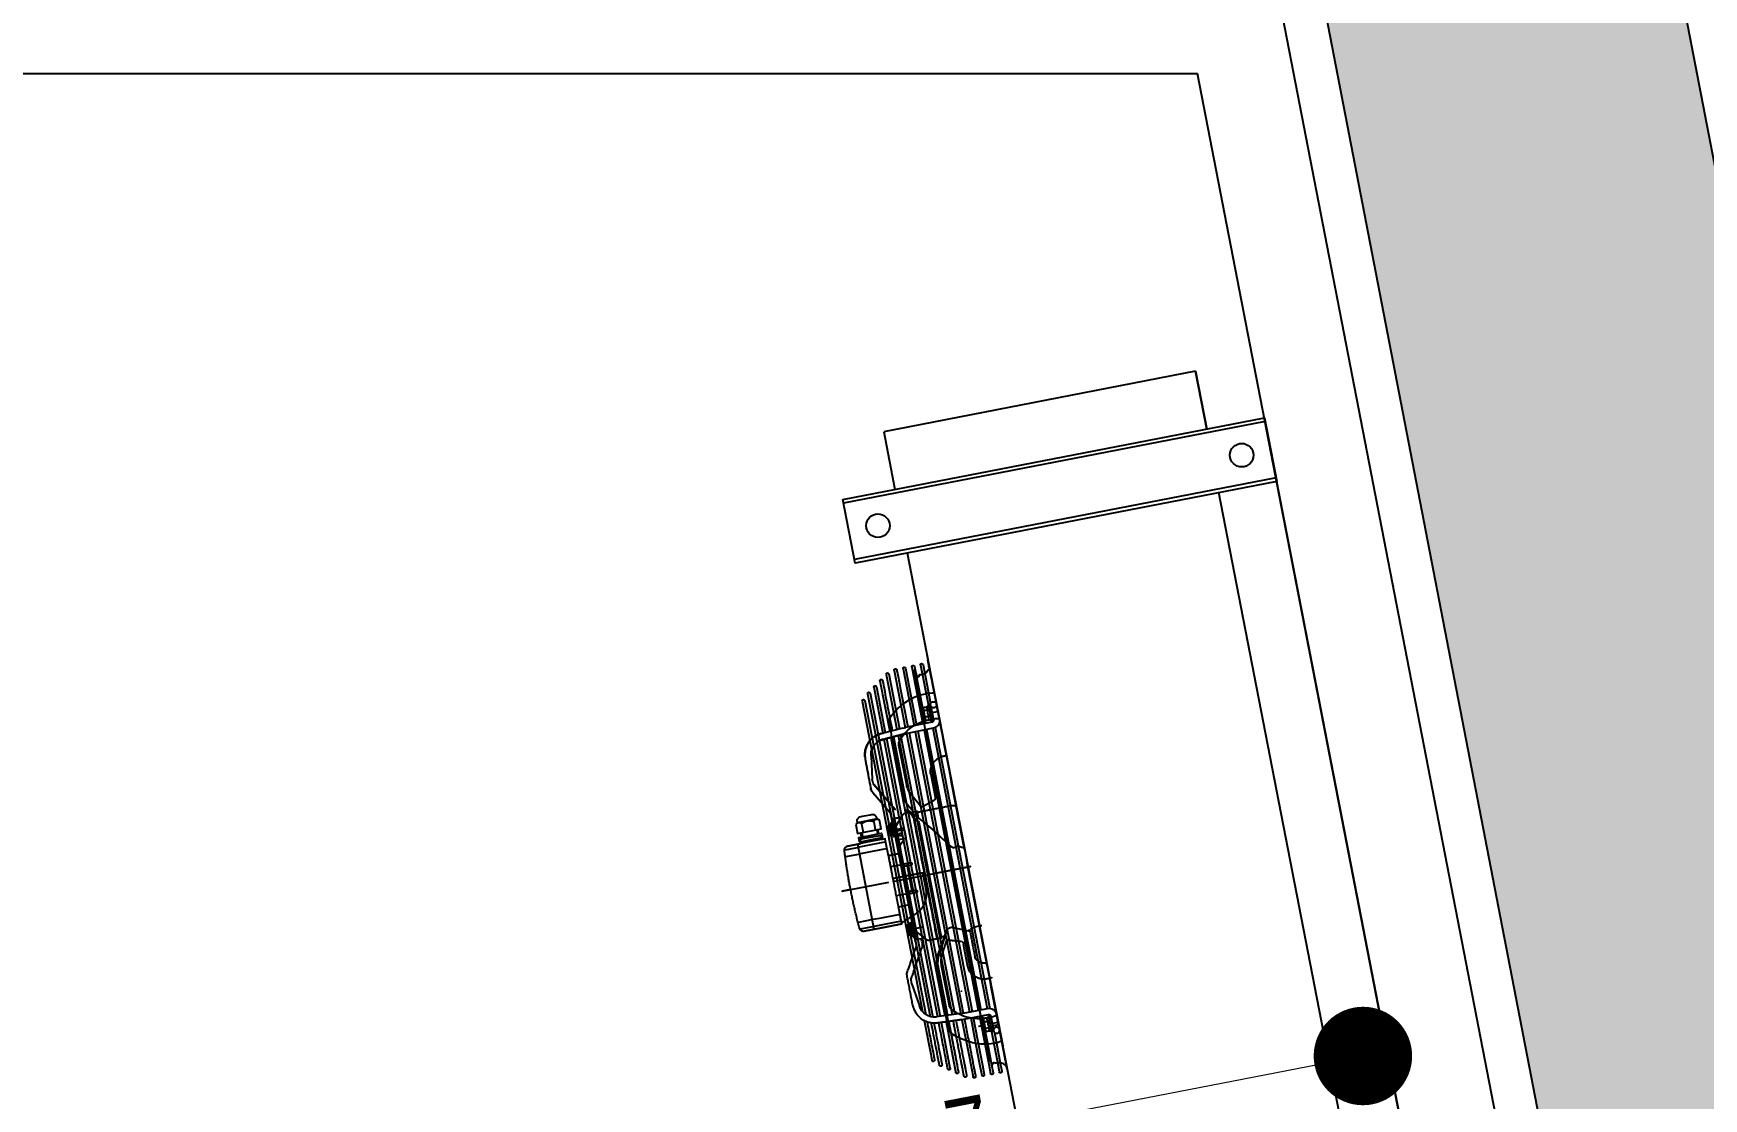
# Model space of a CAD drawing. Header units: millimetres. Extents: x -29311 to -3405, y 28913 to 42880.
# Drawn here: x -14163.1 to -14021.1, y 35950.6 to 36041.2 of the extents above; entities that cross this region are included whole.
import ezdxf
from ezdxf.enums import TextEntityAlignment as Align

# ---------------------------------------------------------------- set-up
doc = ezdxf.new("R2010")
doc.units = ezdxf.units.MM
for name, color, linetype in [('A-BA', 1, 'Continuous'), ('Kıtc-002 Çizgi', 7, 'Continuous'), ('Kıtc-034 Soğuk Oda', 1, 'Continuous')]:
    doc.layers.add(name, color=color, linetype=linetype)
for name, color, linetype, lineweight in [('BA_wall_gyps', 45, 'Continuous', 9), ('s-depo', 140, 'Continuous', 25), ('tarama-betonarme', 252, 'Continuous', 13), ('TES_SU', 150, 'Continuous', 25)]:
    doc.layers.add(name, color=color, linetype=linetype, lineweight=lineweight)
doc.styles.add('antet', font='arial.ttf', dxfattribs={"oblique": 15, "height": 2.75})
doc.styles.add('TESNO', font='romandtw.shx', dxfattribs={"height": 0.8})

# ---------------------------------------------------------------- blocks, each defined once
blk = doc.blocks.new('A$C50763B7D')
at = {"layer": 'Kıtc-034 Soğuk Oda'}
for p, q in [((5.31, 42.91), (5.31, 6.41)), ((10.19, 42.91), (10.19, 6.41)), ((5, 37.91), (0, 37.91)), ((0, 37.91), (0, 10.91)), ((0, 37.91), (5, 37.91)), ((109.5, 37.91), (10.5, 37.91)), ((0, 10.91), (5, 10.91)), ((10.5, 10.91), (109.5, 10.91)), ((10.5, 10.91), (20.16, 10.91)), ((20.09, 10.43), (23.45, 10.43)), ((20.09, 10.21), (23.57, 10.21)), ((24.22, 10.24), (24.22, 10.91)), ((24.87, 10.21), (25.03, 10.21)), ((25.03, 10.24), (25.03, 7.96)), ((25.52, 10.43), (49.84, 10.43)), ((25.53, 10.21), (49.81, 10.21)), ((25.55, 10.24), (25.55, 7.98)), ((35.85, 10.07), (35.87, 10.03)), ((42.49, 8.72), (43.08, 10.03)), ((49.81, 7.98), (49.81, 10.24)), ((50.33, 7.96), (50.33, 10.24)), ((50.33, 10.21), (50.5, 10.21)), ((50.47, 10.91), (51.78, 10.91)), ((50.8, 10.39), (50.8, 10.24)), ((51.42, 9.77), (51.42, 10.09)), ((20.09, 9.67), (25.03, 9.67)), ((20.09, 9.45), (25.03, 9.45)), ((20.09, 8.91), (25.03, 8.91)), ((20.09, 8.69), (25.03, 8.69)), ((25.55, 9.67), (49.81, 9.67)), ((25.55, 9.45), (49.81, 9.45)), ((25.55, 8.91), (49.81, 8.91)), ((25.55, 8.69), (49.81, 8.69)), ((29.35, 9.29), (31.29, 9.29)), ((31.58, 9.17), (31.92, 8.07)), ((46.02, 9.29), (44.08, 9.29)), ((51.15, 9.2), (51.15, 9.72)), ((20.09, 7.93), (25.03, 7.93)), ((20.3, 7.42), (25.06, 7.42)), ((20.3, 7.19), (25.07, 7.19)), ((25.15, 5.81), (25.04, 7.75)), ((25.55, 8.15), (49.81, 8.15)), ((25.55, 7.93), (49.81, 7.93)), ((25.58, 7.42), (49.78, 7.42)), ((25.59, 7.19), (49.77, 7.19)), ((29.87, 7.11), (26.39, 7.11)), ((31.85, 7.91), (30.65, 7.28)), ((32.35, 7.17), (32.21, 7.17)), ((33.16, 7.54), (43.08, 7.54)), ((42.72, 8.05), (44.48, 7.11)), ((43.08, 7.84), (44.43, 7.02)), ((48.97, 7.11), (45.5, 7.11)), ((49.8, 7.77), (49.69, 5.85)), ((20.73, 6.57), (25.11, 6.57)), ((21.17, 6.17), (25.13, 6.17)), ((21.17, 5.95), (25.15, 5.95)), ((25.61, 6.79), (49.75, 6.79)), ((25.63, 6.57), (49.73, 6.57)), ((25.65, 6.17), (49.71, 6.17)), ((25.66, 5.95), (49.7, 5.95)), ((32.21, 6.85), (32.21, 6.51)), ((32.92, 5.72), (32.48, 6.12)), ((33.4, 6.17), (33.4, 4.7)), ((33.56, 6.13), (33.56, 5.4)), ((33.63, 6.2), (34.22, 6.2)), ((34.29, 6.13), (34.29, 5.4)), ((41.97, 6.17), (41.97, 4.7)), ((42.89, 6.12), (42.45, 5.72)), ((42.92, 6.12), (42.92, 5.84)), ((21.61, 5.54), (49.64, 5.54)), ((21.61, 5.32), (49.55, 5.32)), ((22.13, 4.99), (49.31, 4.99)), ((22.13, 4.77), (49.01, 4.77)), ((26.88, 4.61), (28.81, 4.33)), ((29.92, 4.16), (31.85, 5.28)), ((33.61, 5.14), (33.82, 5.14)), ((36.43, 5.4), (36.43, 4.44)), ((39.9, 5.4), (41.49, 5.4)), ((41.55, 5.14), (41.76, 5.14)), ((41.76, 5.14), (41.76, 4.84)), ((41.76, 5.14), (42.19, 5.14)), ((43.16, 5.32), (42.64, 5.32)), ((46.55, 4.33), (48.48, 4.61)), ((32.06, 4.06), (32.21, 4.06)), ((32.36, 3.77), (33.1, 3.77)), ((33.47, 3.99), (33.1, 3.99)), ((33.47, 3.92), (33.1, 3.92)), ((32.06, 2.4), (32.21, 2.4)), ((33.47, 2.51), (33.1, 2.51)), ((41.38, 2.07), (33.99, 2.07)), ((34.26, 0.94), (34.26, 2)), ((34.85, 0.89), (34.85, 2)), ((40.52, 0.89), (40.52, 2)), ((41.11, 0.94), (41.11, 2))]:
    blk.add_line(p, q, dxfattribs=at)
for points in [[(5, 6.41), (5, 42.91), (10.5, 42.91), (10.5, 6.41)], [(51.78, 10.39), (51.81, 10.39), (51.81, 10.24), (51.5, 10.24), (50.8, 10.24), (50.47, 10.24), (50.47, 10.39), (50.8, 10.39), (51.5, 10.39), (51.5, 10.24)], [(25.67, 5.85), (25.56, 7.77)], [(29.28, 4.37), (31.71, 5.77)], [(32.73, 5.32), (31.8, 5.32)], [(32.36, 2.23), (33.1, 2.23), (33.1, 4.28), (32.36, 4.28), (32.23, 4.13), (32.21, 4.1), (32.21, 2.4), (32.23, 2.38)], [(41.55, 5.14), (41.55, 4.84), (41.76, 4.84), (42.19, 4.84), (42.19, 5.14), (42.4, 5.14), (42.53, 5.14), (42.53, 5.21), (41.49, 5.21), (41.42, 5.21), (41.42, 5.14)]]:
    blk.add_lwpolyline(points, close=True, dxfattribs=at)
for points in [[(20.16, 10.91), (53.16, 10.91), (51.36, 10.91), (51.36, 10.76), (51.36, 10.24)], [(24.57, 10.39), (24.57, 10.24), (23.87, 10.24), (23.56, 10.24), (23.56, 10.39), (23.59, 10.39), (23.87, 10.39)], [(23.87, 10.24), (23.87, 10.39), (24.57, 10.39), (24.89, 10.39), (24.89, 10.24), (24.57, 10.24)], [(37.68, 4.44), (37.68, 11.13), (37.68, 7.87)], [(51.15, 10.91), (51.15, 10.24), (51.15, 10.55)], [(51.8, 10.21), (53.16, 10.21), (54.59, 10.21), (55.27, 10.21)], [(51.92, 10.43), (53.16, 10.43), (54.59, 10.43), (55.27, 10.43)], [(23.66, 9.77), (23.66, 9.77), (23.74, 9.72), (24.69, 9.72), (24.77, 9.77), (24.77, 9.77)], [(50.33, 9.67), (53.16, 9.67), (54.59, 9.67), (55.27, 9.67)], [(50.33, 9.45), (53.29, 9.45), (54.47, 9.45), (55.28, 9.45)], [(50.33, 8.91), (53.29, 8.91), (54.47, 8.91), (55.28, 8.91)], [(50.33, 8.69), (53.29, 8.69), (54.47, 8.69), (55.28, 8.69)], [(31.47, 6.85), (32.21, 7.28), (32.21, 7.54), (32.29, 7.54), (32.77, 7.54)], [(32.21, 7.28), (32.21, 7.17), (32.21, 7.05)], [(50.33, 7.93), (53.21, 7.93), (54.54, 7.93), (55.28, 7.93)], [(32.01, 6.66), (32.01, 6.66), (31.91, 6.77)], [(36.61, 6.17), (36.61, 5.84), (38.76, 5.84)], [(43.16, 5.84), (42.92, 5.84), (42.92, 5.47)], [(54.2, 6.17), (53.28, 6.17), (50.23, 6.17)], [(50.25, 6.57), (53.21, 6.57), (54.54, 6.57), (54.64, 6.57)], [(33.88, 5.32), (32.73, 5.32), (32.73, 5.21), (32.84, 5.21), (33.88, 5.21), (33.95, 5.21), (33.95, 5.14), (33.82, 5.14), (33.82, 4.84), (33.61, 4.84), (33.18, 4.84), (32.97, 4.84), (32.97, 5.14), (32.84, 5.14), (32.84, 5.21)], [(32.97, 5.14), (33.18, 5.14), (33.18, 4.84)], [(33.18, 5.14), (33.61, 5.14), (33.61, 4.84)], [(35.47, 4.44), (34.21, 4.44), (33.99, 4.44), (33.99, 4.18)], [(34.26, 4.36), (34.26, 4.06), (34.26, 2.88), (34.26, 2.14)], [(34.85, 4.36), (34.85, 4.06), (34.85, 2.88), (34.85, 2.14)], [(35.47, 5.4), (36.43, 5.4), (38.94, 5.4), (38.94, 4.44)], [(38.94, 5.4), (39.9, 5.4), (39.9, 4.44)], [(40.52, 2.14), (40.52, 2.88), (40.52, 4.06), (40.52, 4.36)], [(41.11, 2.14), (41.11, 2.88), (41.11, 4.06), (41.11, 4.36)], [(42.85, 5.4), (41.49, 5.4), (41.49, 5.32)], [(42.53, 5.21), (42.64, 5.21), (42.64, 5.32), (41.49, 5.32), (41.49, 5.21)], [(42.19, 4.84), (42.4, 4.84), (42.4, 5.14)], [(49.8, 4.77), (52.71, 4.77), (53.24, 4.77)], [(31.77, 3.77), (31.77, 3.59), (31.77, 2.88), (31.77, 2.7)], [(33.1, 2.59), (33.47, 2.59), (33.47, 2.7), (33.47, 2.83), (33.47, 2.88)], [(33.47, 2.83), (33.47, 4.06), (33.47, 4.24), (33.84, 4.24), (33.84, 4.18), (33.99, 4.18), (33.99, 4.06), (33.99, 3.97)], [(33.99, 4.06), (33.99, 2.88), (33.99, 2.33), (33.84, 2.33), (33.84, 2.88), (33.84, 4.06), (33.84, 4.18), (33.65, 4.18), (33.65, 4.06), (33.65, 2.88), (33.65, 2.33), (33.84, 2.33), (33.84, 2.27), (33.47, 2.27), (33.47, 2.51), (33.47, 2.59)], [(37.68, 0.74), (37.68, 0.74), (37.68, 0), (37.68, 2.88), (37.68, 4.06)]]:
    blk.add_lwpolyline(points, dxfattribs=at)
for centre in [(7.75, 40.41), (7.75, 8.91)]:
    blk.add_circle(centre, 1, dxfattribs=at)
at = {"layer": 'Kıtc-034 Soğuk Oda', "extrusion": (0, 0, -1)}
for centre, major_axis, start_param, end_param in [((20.08, 10.32), (0.0784, 0.0784), 2.28207, 5.615726), ((26.75, 10.15), (2.98, 2.98), 3.92838, 4.108501), ((26.75, 10.16), (-2.98, 2.98), 5.227591, 5.496398), ((24.22, 10.88), (0.588, 0.588), 2.016358, 2.696031), ((28.81, 10.15), (-2.87, 2.87), 5.521224, 5.686505), ((24.89, 10.24), (0.105, 0.105), -0.785398, 0.785398), ((29.62, 10.77), (1.13, 1.13), 3.948976, 4.010228), ((29.63, 10.77), (1.14, 1.14), 3.870027, 3.949132), ((29.63, 10.77), (1.14, 1.14), 3.790829, 3.869934), ((29.62, 10.77), (-1.13, 1.13), 5.282246, 5.361781), ((29.62, 10.77), (1.13, 1.13), 3.631825, 3.711355), ((29.59, 10.76), (1.11, 1.11), 3.55119, 3.631986), ((29.59, 10.76), (1.11, 1.11), 3.470306, 3.551091), ((29.54, 10.74), (-1.07, 1.07), 4.958464, 5.041272), ((29.54, 10.74), (-1.07, 1.07), 4.875566, 4.958358), ((36.05, 9.73), (0.246, 0.246), 4.136819, 4.974188), ((36.3, 10.33), (0.366, 0.366), 3.403392, 4.565502), ((39.14, 8.23), (-2.87, 2.87), 6.136299, 6.220702), ((45.8, 10.89), (-2.14, 2.14), 5.234627, 5.576836), ((45.3, 10.52), (0.345, 0.345), 2.28971, 2.356167), ((45.3, 10.53), (0.349, 0.349), 2.223781, 2.289656), ((45.3, 10.55), (-0.367, 0.367), 3.667791, 3.795034), ((45.3, 10.55), (-0.367, 0.367), 3.540012, 3.667402), ((45.26, 10.63), (0.428, 0.428), 1.855236, 1.969777), ((45.26, 10.63), (-0.427, 0.427), 3.31102, 3.425748), ((45.18, 10.75), (-0.526, 0.526), 3.211862, 3.311404), ((45.05, 10.87), (0.653, 0.653), 1.36938, 1.455395), ((44.88, 10.98), (-0.799, 0.799), 2.865237, 2.940337), ((44.88, 10.98), (-0.798, 0.798), 2.790005, 2.865158), ((44.7, 11.07), (0.943, 0.943), 1.152122, 1.21932), ((44.7, 11.07), (-0.942, 0.942), 2.655634, 2.722861), ((44.53, 11.12), (-1.07, 1.07), 2.593806, 2.655716), ((44.53, 11.12), (1.07, 1.07), 0.961039, 1.022965), ((44.41, 11.14), (1.15, 1.15), 0.92968, 0.961107), ((45.83, 10.74), (-1.07, 1.07), 2.895624, 2.978416), ((45.78, 10.76), (-1.11, 1.11), 2.6512, 2.731996), ((45.75, 10.77), (-1.13, 1.13), 2.57183, 2.65136), ((45.78, 10.78), (1.11, 1.11), 0.560797, 0.604414), ((45.75, 10.77), (-1.13, 1.13), 2.492201, 2.571736), ((45.75, 10.77), (-1.13, 1.13), 2.17505, 2.254579), ((45.73, 10.77), (-1.14, 1.14), 2.413251, 2.492356), ((45.75, 10.77), (-1.13, 1.13), 2.254674, 2.334209), ((45.73, 10.77), (1.14, 1.14), 0.763257, 0.842362), ((50.47, 10.24), (-0.471, 0.471), 5.497787, 7.068583), ((50.47, 10.24), (-0.105, 0.105), 5.497787, 7.068583), ((46.55, 10.15), (2.87, 2.87), 0.596681, 0.761961), ((51.15, 10.88), (0.588, 0.588), 2.016358, 2.696031), ((51.56, 10.27), (-0.16, 0.16), 3.26588, 4.588102), ((48.62, 10.27), (2.98, 2.98), 0.786787, 1.055595), ((48.62, 10.25), (2.98, 2.98), 0.629818, 0.784009), ((55.29, 10.32), (-0.0784, 0.0784), 0.667459, 4.001115), ((55.29, 10.32), (-0.0784, 0.0784), 0.667459, 4.001115), ((20.09, 9.56), (0.0784, 0.0784), 2.332894, 5.499349), ((20.09, 8.8), (0.0784, 0.0784), 2.356194, 5.491932), ((27.42, 10.35), (-3.47, 3.47), 4.983572, 5.225693), ((24.22, 10.56), (0.588, 0.588), 2.016358, 2.696031), ((28.81, 10.16), (-2.87, 2.87), 5.221553, 5.413941), ((28.76, 10.12), (2.83, 2.83), 3.370857, 3.65722), ((29.48, 10.7), (1.02, 1.02), 3.219535, 3.304955), ((29.48, 10.7), (1.02, 1.02), 3.134018, 3.219418), ((29.43, 10.64), (-0.967, 0.967), 4.616626, 4.705019), ((29.43, 10.65), (-0.968, 0.968), 4.528126, 4.616496), ((29.39, 10.59), (0.921, 0.921), 2.86617, 2.957557), ((29.39, 10.59), (-0.921, 0.921), 4.345459, 4.436822), ((29.37, 10.54), (-0.883, 0.883), 4.251721, 4.345708), ((29.37, 10.54), (-0.884, 0.884), 4.157598, 4.251565), ((29.36, 10.51), (0.859, 0.859), 2.491304, 2.587069), ((29.36, 10.51), (0.859, 0.859), 2.395385, 2.491139), ((29.36, 10.51), (-0.858, 0.858), 3.952882, 3.966324), ((29.36, 10.5), (-0.855, 0.855), 3.939409, 3.952881), ((31.29, 8.74), (0.393, 0.393), -0.785569, -0.696436), ((31.29, 8.77), (0.37, 0.37), -0.6968, -0.603944), ((31.3, 8.83), (-0.327, 0.327), 0.966415, 1.067225), ((31.47, 9.13), (-0.0806, 0.0806), 1.682012, 1.938797), ((52.79, -15.42), (-21.54, 21.54), 0.068333, 0.190136), ((43.9, 9.13), (0.0806, 0.0806), 4.344388, 4.601173), ((44.01, 8.98), (0.212, 0.212), -1.314397, -1.17995), ((44.04, 8.91), (-0.272, 0.272), 0.390073, 0.504141), ((44.07, 8.83), (-0.327, 0.327), 0.503572, 0.604381), ((44.08, 8.77), (-0.37, 0.37), 0.603944, 0.6968), ((44.08, 8.74), (-0.393, 0.393), 0.696436, 0.785569), ((46, 10.5), (0.855, 0.855), 2.330304, 2.343777), ((46, 10.51), (0.858, 0.858), 2.316861, 2.330304), ((46, 10.51), (0.859, 0.859), 2.22125, 2.317004), ((46, 10.51), (-0.859, 0.859), 3.696116, 3.791881), ((46, 10.54), (0.884, 0.884), 2.03162, 2.125588), ((46, 10.54), (0.883, 0.883), 1.937478, 2.031464), ((45.97, 10.59), (-0.921, 0.921), 3.417159, 3.508523), ((45.97, 10.59), (-0.921, 0.921), 3.325628, 3.417016), ((45.94, 10.65), (-0.968, 0.968), 3.237486, 3.325855), ((45.94, 10.64), (-0.967, 0.967), 3.148963, 3.237356), ((45.89, 10.7), (-1.02, 1.02), 3.063768, 3.149167), ((45.89, 10.7), (1.02, 1.02), 1.407434, 1.492854), ((46.6, 10.12), (-2.83, 2.83), 2.625965, 2.912328), ((46.55, 10.16), (-2.87, 2.87), 2.424874, 2.632429), ((47.95, 10.46), (-3.47, 3.47), 2.628289, 2.870409), ((55.28, 9.56), (-0.0784, 0.0784), 0.783836, 3.950291), ((55.28, 9.56), (-0.0784, 0.0784), 0.783836, 3.950291), ((55.28, 8.8), (-0.0784, 0.0784), 0.791253, 3.926991), ((20.3, 7.3), (0.0784, 0.0784), 2.356194, 5.488886), ((28.67, 11.06), (4.49, 4.49), 3.207953, 3.412361), ((28.73, 7.96), (-2.61, 2.61), 5.441178, 5.497787), ((27.75, 9.46), (1.97, 1.97), 2.978844, 3.377803), ((29.25, 7.98), (2.61, 2.61), 3.870567, 3.926991), ((26.34, 7.46), (-0.247, 0.247), 4.246511, 4.382716), ((26.37, 7.55), (-0.311, 0.311), 4.130748, 4.247402), ((26.38, 7.62), (0.363, 0.363), 2.455386, 2.560603), ((26.39, 7.66), (0.392, 0.392), 2.355954, 2.455906), ((29.87, 9.19), (1.47, 1.47), 2.252156, 2.356467), ((29.89, 9.02), (1.35, 1.35), 2.142449, 2.252751), ((29.95, 8.73), (1.14, 1.14), 2.019794, 2.143207), ((30.07, 8.39), (-0.887, 0.887), 3.445587, 3.591648), ((31.74, 8.13), (-0.172, 0.172), 3.277271, 3.446371), ((31.78, 8.07), (0.12, 0.12), 1.492676, 1.707939), ((31.82, 8.03), (-0.0831, 0.0831), 2.789433, 3.064318), ((31.84, 8.02), (-0.0699, 0.0699), 1.793315, 2.101643), ((52.79, -15.42), (21.54, 21.54), -1.526856, -1.520739), ((52.79, -15.42), (21.44, 21.44), -1.531333, -1.518473), ((52.79, -15.42), (21.54, 21.54), -1.520739, -1.502463), ((32.53, 7.48), (0.261, 0.261), 1.631792, 1.756742), ((52.79, -15.42), (21.36, 21.36), -1.509801, -1.49258), ((43.55, 8.03), (0.0831, 0.0831), 3.218868, 3.493753), ((43.59, 8.07), (-0.12, 0.12), 4.575246, 4.790509), ((43.63, 8.13), (0.172, 0.172), 2.836814, 3.005914), ((45.42, 8.73), (-1.14, 1.14), 4.139979, 4.263391), ((45.48, 9.02), (-1.35, 1.35), 4.030434, 4.140737), ((45.5, 9.19), (-1.47, 1.47), 3.926718, 4.031029), ((47.93, 8.38), (0.0185, 0.0185), 1.908335, 2.147272), ((48.97, 7.66), (-0.392, 0.392), 3.827279, 3.927231), ((48.98, 7.62), (0.363, 0.363), 2.151786, 2.257003), ((48.99, 7.55), (-0.311, 0.311), 3.606579, 3.723234), ((49.02, 7.46), (-0.247, 0.247), 3.471266, 3.607471), ((49.06, 7.38), (0.182, 0.182), 1.734588, 1.901722), ((49.11, 7.32), (-0.126, 0.126), 3.093739, 3.30695), ((47.61, 9.46), (1.97, 1.97), 1.334586, 1.733545), ((46.11, 7.98), (2.61, 2.61), 0.785398, 0.841822), ((46.63, 7.96), (-2.61, 2.61), 2.356194, 2.412803), ((46.69, 11.17), (4.49, 4.49), 1.300028, 1.504436), ((21.17, 6.06), (0.0784, 0.0784), 2.356194, 5.4852), ((24.2, 7.15), (0.291, 0.291), 2.976831, 3.204299), ((24.33, 7.32), (-0.438, 0.438), 4.376802, 4.549659), ((24.44, 7.55), (-0.618, 0.618), 4.2409, 4.378345), ((24.52, 7.79), (-0.8, 0.8), 4.126239, 4.241941), ((24.56, 8), (-0.949, 0.949), 4.023733, 4.126968), ((24.57, 8.12), (1.03, 1.03), 2.355937, 2.4535), ((26.99, 5.93), (1.31, 1.31), 3.863573, 3.961121), ((52.79, -15.42), (21.54, 21.54), -1.540426, -1.526856), ((52.79, -15.42), (-21.44, 21.44), 0.03037, 0.039464), ((33.71, 6.51), (-0.784, 0.784), 4.148479, 4.712389), ((33.63, 6.13), (0.0523, 0.0523), 3.926991, 5.497787), ((33.99, 5.8), (0.145, 0.145), 4.05082, 4.1132), ((33.99, 5.8), (0.145, 0.145), 3.988386, 4.050774), ((33.99, 5.8), (-0.148, 0.148), 5.497809, 5.559256), ((33.99, 5.8), (-0.148, 0.148), 5.436318, 5.497765), ((33.99, 5.8), (-0.145, 0.145), 5.374004, 5.436392), ((33.99, 5.8), (-0.145, 0.145), 5.311578, 5.373958), ((33.96, 5.81), (-0.121, 0.121), 5.814379, 5.884605), ((33.97, 5.8), (-0.135, 0.135), 5.74923, 5.814474), ((33.97, 5.8), (0.135, 0.135), 4.11312, 4.178381), ((33.97, 5.8), (-0.135, 0.135), 5.246397, 5.311658), ((33.97, 5.8), (0.135, 0.135), 3.610304, 3.675548), ((33.96, 5.79), (0.121, 0.121), 3.540173, 3.610399), ((33.96, 5.79), (0.121, 0.121), 3.469912, 3.540108), ((33.92, 5.77), (-0.088, 0.088), 4.798861, 4.885993), ((33.92, 5.83), (-0.0881, 0.0881), 6.196838, 6.283889), ((33.92, 5.77), (-0.0881, 0.0881), 4.711685, 4.798736), ((33.89, 5.86), (0.0616, 0.0616), -1.373074, -1.26208), ((33.89, 5.86), (-0.0617, 0.0617), 0.308973, 0.419829), ((33.89, 5.87), (0.0544, 0.0544), -1.151459, -1.030649), ((33.89, 5.87), (-0.0545, 0.0545), 0.540479, 0.661187), ((33.89, 5.87), (0.052, 0.052), -0.910198, -0.785581), ((33.89, 5.87), (-0.052, 0.052), 0.785581, 0.910198), ((33.89, 5.87), (-0.0545, 0.0545), 0.909609, 1.030317), ((33.89, 5.87), (-0.0544, 0.0544), 1.030649, 1.151459), ((33.88, 5.86), (0.0617, 0.0617), -0.419829, -0.308973), ((33.88, 5.86), (-0.0616, 0.0616), 1.26208, 1.373074), ((33.87, 5.85), (-0.0732, 0.0732), 1.372713, 1.471378), ((33.87, 5.85), (0.0731, 0.0731), -0.099237, -0.000455), ((33.86, 5.83), (0.0881, 0.0881), -0.000704, 0.086347), ((33.86, 5.83), (0.088, 0.088), 0.086472, 0.173604), ((33.86, 5.77), (0.088, 0.088), 1.397192, 1.484325), ((33.84, 5.78), (-0.105, 0.105), 2.890724, 2.968161), ((33.82, 5.81), (0.121, 0.121), 0.328319, 0.398515), ((33.82, 5.79), (0.121, 0.121), 1.172281, 1.242477), ((33.84, 5.78), (-0.105, 0.105), 2.81315, 2.890637), ((33.82, 5.81), (-0.121, 0.121), 1.969377, 2.039603), ((33.8, 5.8), (0.135, 0.135), 0.468711, 0.533956), ((33.8, 5.8), (-0.135, 0.135), 2.607637, 2.672882), ((33.82, 5.79), (-0.121, 0.121), 2.672786, 2.743012), ((33.8, 5.8), (0.135, 0.135), 0.534008, 0.599269), ((33.79, 5.8), (-0.145, 0.145), 2.169985, 2.232365), ((33.79, 5.8), (-0.145, 0.145), 2.232411, 2.294799), ((33.78, 5.8), (-0.148, 0.148), 2.294726, 2.356173), ((33.78, 5.8), (0.148, 0.148), 0.78542, 0.846867), ((33.79, 5.8), (0.145, 0.145), 0.846794, 0.909182), ((33.79, 5.8), (0.145, 0.145), 0.909227, 0.971608), ((33.8, 5.8), (0.135, 0.135), 0.971527, 1.036789), ((34.22, 6.13), (-0.0523, 0.0523), 0.785398, 2.356194), ((35.98, 7.02), (-1.33, 1.33), 4.483365, 4.963871), ((36.5, 6.17), (-0.0784, 0.0784), 5.887583, 8.249584), ((38.87, 6.17), (-0.0784, 0.0784), 5.887583, 8.249584), ((25.88, -1.01), (11.55, 11.55), 0.351241, 0.445856), ((41.66, 6.51), (0.784, 0.784), 1.570796, 2.134707), ((43.16, 3.99), (1.31, 1.31), -0.785398, -0.513045), ((48.37, 5.93), (0.941, 0.941), 0.846576, 2.268928), ((48.37, 5.93), (-0.941, 0.941), 2.408818, 2.417373), ((48.37, 5.93), (-1.31, 1.31), 2.322064, 2.419613), ((50.79, 8.23), (-1.03, 1.03), 3.829685, 3.927249), ((50.81, 8.11), (0.949, 0.949), 2.156218, 2.259453), ((50.85, 7.9), (0.8, 0.8), 2.041244, 2.156946), ((50.93, 7.66), (0.618, 0.618), 1.90484, 2.042285), ((54.63, 6.68), (0.0784, 0.0784), -0.794299, 2.356194), ((21.61, 5.43), (-0.0784, 0.0784), 3.926991, 7.059683), ((22.13, 4.88), (0.0784, 0.0784), 2.356194, 5.488886), ((28.93, 5.66), (-0.941, 0.941), 3.65795, 4.014257), ((33.89, 5.74), (0.0616, 0.0616), 2.832876, 2.94387), ((33.89, 5.74), (0.0617, 0.0617), 2.721763, 2.832619), ((33.89, 5.73), (0.0544, 0.0544), 2.601445, 2.722255), ((33.89, 5.73), (-0.0545, 0.0545), 4.051202, 4.17191), ((33.89, 5.73), (0.052, 0.052), 2.356377, 2.480994), ((33.89, 5.73), (-0.052, 0.052), 3.802191, 3.926808), ((33.89, 5.73), (0.0545, 0.0545), 2.111276, 2.231984), ((33.89, 5.73), (0.0544, 0.0544), 1.990134, 2.110944), ((33.88, 5.74), (-0.0617, 0.0617), 3.450566, 3.561422), ((33.88, 5.74), (0.0616, 0.0616), 1.768519, 1.879513), ((33.87, 5.75), (0.0732, 0.0732), 1.670215, 1.768879), ((42.85, 5.47), (0.0523, 0.0523), 0.785398, 2.356194), ((43.16, 3.99), (0.941, 0.941), -0.785398, -0.513045), ((32.06, 3.77), (0.209, 0.209), 3.926991, 5.497787), ((32.51, 4.02), (0.209, 0.209), 4.06882, 4.287329), ((25.88, -1.01), (11.55, 11.55), 0.463068, 0.469953), ((32.06, 2.7), (-0.209, 0.209), 3.926991, 5.497787), ((32.51, 2.49), (-0.209, 0.209), 5.137449, 6.544985)]:
    blk.add_ellipse(centre, major_axis=major_axis, ratio=1, start_param=start_param, end_param=end_param, dxfattribs=at)
at = {"layer": 'Kıtc-034 Soğuk Oda'}
for points, weights, knots in [([(55.16, 10.91), (37.66, 10.91), (20.16, 10.91), (20.47, 10.91), (20.68, 10.69), (20.9, 10.47), (20.9, 10.17), (20.9, 9.85), (20.9, 9.54), (37.68, 9.54), (54.47, 9.54), (54.47, 9.85), (54.47, 10.17), (54.47, 10.47), (54.69, 10.69), (54.9, 10.91), (55.21, 10.91), (54.9, 10.91), (54.59, 10.91), (53.88, 10.91), (53.16, 10.91)], [1, 1, 1, 0.923879532511, 1, 0.923879532511, 1, 1, 1, 1, 1, 1, 1, 0.923879532509, 1, 0.923879532509, 1, 1, 1, 1, 1], [0, 0, 0, 1, 1, 1.785398, 1.785398, 2.570796, 2.570796, 3.570796, 3.570796, 4.570796, 4.570796, 5.570796, 5.570796, 6.356194, 6.356194, 7.141593, 7.141593, 8.141593, 8.141593, 9.141593, 9.141593, 9.141593]), ([(23.59, 10.91), (23.85, 10.91), (23.85, 10.65), (23.85, 10.39), (23.59, 10.39), (23.33, 10.39), (23.33, 10.65), (23.33, 10.91), (23.59, 10.91), (24.24, 10.91), (24.89, 10.91), (25.55, 10.91), (25.55, 10.24)], [1, 0.707106781187, 1, 0.707106781187, 1, 0.707106781187, 1, 0.707106781187, 1, 1, 1, 0.707106781188, 1], [0, 0, 0, 1.570796, 1.570796, 3.141593, 3.141593, 4.712389, 4.712389, 6.283185, 6.283185, 7.283185, 7.283185, 8.853982, 8.853982, 8.853982]), ([(23.66, 10.09), (23.6, 10.17), (23.54, 10.24), (24.22, 10.24), (24.89, 10.24), (24.83, 10.17), (24.77, 10.09), (24.63, 9.99), (24.49, 10.09), (24.49, 9.93), (24.49, 9.77), (24.63, 9.66), (24.77, 9.77), (24.77, 9.93), (24.77, 10.09)], [1, 1, 1, 1, 1, 1, 1, 0.789310470487, 1, 1, 1, 0.789310470464, 1, 1, 1], [0, 0, 0, 1, 1, 2, 2, 3, 3, 4.322222, 4.322222, 5.322222, 5.322222, 6.644445, 6.644445, 7.644445, 7.644445, 7.644445]), ([(23.94, 10.09), (23.8, 9.99), (23.66, 10.09), (23.66, 9.93), (23.66, 9.77), (23.8, 9.66), (23.94, 9.77), (23.94, 9.93), (23.94, 10.09)], [1, 0.789310470487, 1, 1, 1, 0.789310470464, 1, 1, 1], [0, 0, 0, 1.322222, 1.322222, 2.322222, 2.322222, 3.644445, 3.644445, 4.644445, 4.644445, 4.644445]), ([(32.29, 7.54), (32.29, 8.96), (32.29, 10.38), (32.29, 10.65), (32.37, 10.91)], [1, 1, 1, 0.986361221501, 1], [0, 0, 0, 1, 1, 1.330695, 1.330695, 1.330695]), ([(42.92, 9.98), (42.99, 10.03), (43.08, 10.03), (44.19, 10.03), (45.3, 10.03)], [1, 0.957755338239, 1, 1, 1], [0, 0, 0, 0.583407, 0.583407, 1.583407, 1.583407, 1.583407]), ([(45.78, 10.3), (45.75, 10.26), (45.73, 10.24), (45.7, 10.21), (45.67, 10.18)], [1, 0.999077269597, 1, 0.998758065832, 1], [0, 0, 0, 0.0859243, 0.0859243, 0.1856114, 0.1856114, 0.1856114]), ([(47.24, 10.19), (47.21, 10.13), (47.18, 10.07), (47.16, 10.02), (47.13, 9.96)], [1, 0.999184332451, 1, 0.999142983122, 1], [0, 0, 0, 0.0807851, 0.0807851, 0.1635928, 0.1635928, 0.1635928]), ([(50.87, 9.77), (50.87, 9.93), (50.87, 10.09), (50.73, 9.99), (50.59, 10.09), (50.59, 9.93), (50.59, 9.77), (50.59, 9.77), (50.59, 9.77), (50.63, 9.75), (50.67, 9.72), (51.15, 9.72), (51.62, 9.72), (51.66, 9.75), (51.7, 9.77), (51.7, 9.77), (51.7, 9.77), (51.7, 9.93), (51.7, 10.09), (51.76, 10.17), (51.82, 10.24), (51.15, 10.24), (50.47, 10.24), (50.53, 10.17), (50.59, 10.09)], [1, 1, 1, 0.789310470487, 1, 1, 1, 1, 1, 1, 1, 1, 1, 1, 1, 1, 1, 1, 1, 1, 1, 1, 1, 1, 1], [0, 0, 0, 1, 1, 2.322222, 2.322222, 3.322222, 3.322222, 4.322222, 4.322222, 5.322222, 5.322222, 6.322222, 6.322222, 7.322222, 7.322222, 8.322222, 8.322222, 9.322222, 9.322222, 10.322222, 10.322222, 11.322222, 11.322222, 12.322222, 12.322222, 12.322222]), ([(51.78, 10.39), (51.52, 10.39), (51.52, 10.65), (51.52, 10.91), (51.78, 10.91), (52.03, 10.91), (52.03, 10.65), (52.03, 10.39), (51.78, 10.39)], [1, 0.707106781187, 1, 0.707106781187, 1, 0.707106781187, 1, 0.707106781187, 1], [0, 0, 0, 1.570796, 1.570796, 3.141593, 3.141593, 4.712389, 4.712389, 6.283185, 6.283185, 6.283185]), ([(31.43, 9.27), (31.45, 9.27), (31.47, 9.26), (31.49, 9.25), (31.51, 9.24)], [1, 0.998373990694, 1, 0.997741350893, 1], [0, 0, 0, 0.1140684, 0.1140684, 0.2485154, 0.2485154, 0.2485154]), ([(31.51, 9.24), (31.52, 9.23), (31.54, 9.22), (31.55, 9.21), (31.56, 9.2)], [1, 0.996625680555, 1, 0.994705790483, 1], [0, 0, 0, 0.1643464, 0.1643464, 0.3702374, 0.3702374, 0.3702374]), ([(43.16, 6.51), (43.16, 6.84), (43.16, 7.17), (43.16, 7.36), (43.16, 7.54), (43.12, 7.54), (43.08, 7.54), (43.08, 7.69), (43.08, 7.84), (42.9, 7.94), (42.72, 8.05), (42.3, 8.28), (42.49, 8.72)], [1, 1, 1, 1, 1, 1, 1, 1, 1, 1, 1, 0.730774152892, 1], [0, 0, 0, 1, 1, 2, 2, 3, 3, 4, 4, 5, 5, 6.502682, 6.502682, 6.502682]), ([(43.44, 8.04), (43.44, 8.06), (43.45, 8.07), (43.62, 8.62), (43.79, 9.17)], [1, 0.988140265059, 1, 1, 1], [0, 0, 0, 0.308328, 0.308328, 1.308328, 1.308328, 1.308328]), ([(43.81, 9.2), (43.82, 9.21), (43.83, 9.22), (43.84, 9.23), (43.86, 9.24)], [1, 0.994705790542, 1, 0.996625680555, 1], [0, 0, 0, 0.205891, 0.205891, 0.3702374, 0.3702374, 0.3702374]), ([(51.7, 9.77), (51.56, 9.66), (51.42, 9.77), (51.15, 9.67), (50.87, 9.77), (50.73, 9.66), (50.59, 9.77)], [1, 0.789310470464, 1, 0.942809041584, 1, 0.789310470464, 1], [0, 0, 0, 1.322222, 1.322222, 2.001896, 2.001896, 3.324118, 3.324118, 3.324118]), ([(20.09, 7.93), (20.02, 7.93), (19.99, 7.98), (19.96, 8.04), (19.99, 8.09), (20.02, 8.15), (20.09, 8.15), (22.56, 8.15), (25.03, 8.15)], [1, 0.865282725606, 1, 0.865282725606, 1, 0.865282725606, 1, 1, 1], [0, 0, 0, 1.050164, 1.050164, 2.100329, 2.100329, 3.150493, 3.150493, 4.150493, 4.150493, 4.150493]), ([(26.19, 7.15), (26.17, 7.16), (26.15, 7.17), (26.13, 7.18), (26.12, 7.2)], [1, 0.996510314401, 1, 0.9943230179, 1], [0, 0, 0, 0.1671339, 0.1671339, 0.3803448, 0.3803448, 0.3803448]), ([(31.93, 8.04), (31.94, 8.03), (31.93, 8.01), (31.93, 8), (31.93, 7.98)], [1, 0.985060682259, 1, 0.98638337132, 1], [0, 0, 0, 0.3461406, 0.3461406, 0.6765663, 0.6765663, 0.6765663]), ([(43.16, 7.17), (37.94, 7.17), (32.73, 7.17), (32.63, 7.1), (32.5, 7.11)], [1, 1, 1, 0.945046122032, 1], [0, 0, 0, 1, 1, 1.666121, 1.666121, 1.666121]), ([(43.44, 7.98), (43.44, 8), (43.43, 8.01), (43.43, 8.03), (43.44, 8.04)], [1, 0.986383371331, 1, 0.985060682257, 1], [0, 0, 0, 0.3304257, 0.3304257, 0.6765663, 0.6765663, 0.6765663]), ([(44.88, 7.21), (44.8, 7.24), (44.71, 7.28), (44.12, 7.59), (43.52, 7.91)], [1, 0.997334462686, 1, 1, 1], [0, 0, 0, 0.146061, 0.146061, 1.146061, 1.146061, 1.146061]), ([(50.32, 7.75), (50.27, 6.78), (50.21, 5.81), (50.11, 4.23), (48.53, 4.09), (48.44, 4.08), (48.34, 4.06), (46.98, 4.06), (45.62, 4.06), (44.57, 4.67), (43.52, 5.28)], [1, 1, 1, 0.758325483999, 1, 1, 1, 1, 1, 1, 1], [0, 0, 0, 1, 1, 2.420112, 2.420112, 3.420112, 3.420112, 4.420112, 4.420112, 5.420112, 5.420112, 5.420112]), ([(50.79, 6.77), (48.34, 6.77), (45.88, 6.77), (45.14, 6.77), (44.48, 7.11)], [1, 1, 1, 0.970123420627, 1], [0, 0, 0, 1, 1, 1.490115, 1.490115, 1.490115]), ([(47.96, 8.36), (47.95, 8.36), (47.95, 8.36), (47.95, 8.36), (47.94, 8.36)], [1, 0.996106431449, 1, 0.994580852901, 1], [0, 0, 0, 0.1765468, 0.1765468, 0.3848552, 0.3848552, 0.3848552]), ([(50.3, 7.42), (51.22, 7.42), (52.14, 7.42), (53.34, 7.42), (54.54, 7.42), (54.81, 7.42), (55.07, 7.42), (55.18, 7.41), (55.18, 7.3), (55.18, 7.19), (55.07, 7.19), (54.81, 7.19), (54.54, 7.19), (53.32, 7.19), (52.09, 7.19), (51.19, 7.19), (50.29, 7.19)], [1, 1, 1, 1, 1, 1, 1, 0.710246643459, 1, 0.710246643459, 1, 1, 1, 1, 1, 1, 1], [0, 0, 0, 1, 1, 2, 2, 3, 3, 4.561896, 4.561896, 6.123791, 6.123791, 7.123791, 7.123791, 8.123791, 8.123791, 9.123791, 9.123791, 9.123791]), ([(50.33, 8.15), (51.81, 8.15), (53.29, 8.15), (53.88, 8.15), (54.47, 8.15), (54.88, 8.15), (55.28, 8.15), (55.35, 8.15), (55.38, 8.09), (55.41, 8.04), (55.38, 7.98), (55.35, 7.93), (55.28, 7.93)], [1, 1, 1, 1, 1, 1, 1, 0.865282725601, 1, 0.865282725601, 1, 0.865282725601, 1], [0, 0, 0, 1, 1, 2, 2, 3, 3, 4.050164, 4.050164, 5.100329, 5.100329, 6.150493, 6.150493, 6.150493]), ([(20.73, 6.57), (20.67, 6.57), (20.64, 6.63), (20.61, 6.68), (20.64, 6.74), (20.67, 6.79), (20.74, 6.79), (22.92, 6.79), (25.09, 6.79)], [1, 0.865282725606, 1, 0.865282725606, 1, 0.865282725606, 1, 1, 1], [0, 0, 0, 1.050164, 1.050164, 2.100329, 2.100329, 3.150493, 3.150493, 4.150493, 4.150493, 4.150493]), ([(31.47, 6.85), (31.13, 6.66), (30.73, 6.66), (27.65, 6.66), (24.57, 6.66)], [1, 0.966158876657, 1, 1, 1], [0, 0, 0, 0.521795, 0.521795, 1.521795, 1.521795, 1.521795]), ([(25.15, 5.81), (25.25, 4.23), (26.83, 4.09), (25.25, 4.23), (25.15, 5.81)], [1, 0.758325484, 1, 0.758325484, 1], [0, 0, 0, 1.420112, 1.420112, 2.840223, 2.840223, 2.840223]), ([(25.67, 5.86), (25.67, 5.86), (25.67, 5.85), (25.67, 5.86), (25.67, 5.86)], [1, 0.999990851561, 1, 0.999990851561, 1], [0, 0, 0, 0.00855498, 0.00855498, 0.01710995, 0.01710995, 0.01710995]), ([(26.88, 4.61), (25.74, 4.71), (25.67, 5.85), (25.74, 4.71), (26.88, 4.61), (25.74, 4.71), (25.67, 5.85)], [1, 0.757594916385, 1, 0.757594916385, 1, 0.757594916385, 1], [0, 0, 0, 1.422352, 1.422352, 2.844703, 2.844703, 4.267055, 4.267055, 4.267055]), ([(32.21, 6.51), (32.21, 6.29), (32.41, 6.19), (32.44, 6.17), (32.44, 6.12)], [1, 0.859086122937, 1, 0.859086122944, 1], [0, 0, 0, 1.07463, 1.07463, 2.149259, 2.149259, 2.149259]), ([(33.88, 5.4), (33.72, 5.4), (33.56, 5.4), (33.04, 5.4), (32.52, 5.4), (32.44, 5.4), (32.44, 5.47), (32.44, 5.8), (32.44, 6.12)], [1, 1, 1, 1, 1, 0.707106781189, 1, 1, 1], [0, 0, 0, 1, 1, 2, 2, 3.570796, 3.570796, 4.570796, 4.570796, 4.570796]), ([(33.8, 5.87), (33.8, 5.88), (33.8, 5.88), (33.8, 5.89), (33.81, 5.89)], [1, 0.999384121458, 1, 0.999249560003, 1], [0, 0, 0, 0.0701964, 0.0701964, 0.1476836, 0.1476836, 0.1476836]), ([(33.81, 5.7), (33.81, 5.7), (33.81, 5.7), (33.8, 5.71), (33.8, 5.71)], [1, 0.999250544547, 1, 0.999249559987, 1], [0, 0, 0, 0.0774364, 0.0774364, 0.1549236, 0.1549236, 0.1549236]), ([(33.81, 5.89), (33.81, 5.9), (33.81, 5.9), (33.82, 5.91), (33.82, 5.91)], [1, 0.999250544548, 1, 0.999051143699, 1], [0, 0, 0, 0.0774364, 0.0774364, 0.1645688, 0.1645688, 0.1645688]), ([(33.83, 5.92), (33.83, 5.92), (33.84, 5.93), (33.84, 5.93), (33.84, 5.93)], [1, 0.998780501517, 1, 0.998783411389, 1], [0, 0, 0, 0.0987824, 0.0987824, 0.1974469, 0.1974469, 0.1974469]), ([(33.96, 5.69), (33.95, 5.68), (33.95, 5.68), (33.94, 5.67), (33.94, 5.67)], [1, 0.999052914734, 1, 0.998780501465, 1], [0, 0, 0, 0.087051, 0.087051, 0.1858335, 0.1858335, 0.1858335]), ([(33.96, 5.9), (33.96, 5.9), (33.97, 5.89), (33.97, 5.89), (33.97, 5.88)], [1, 0.999250544546, 1, 0.999249559987, 1], [0, 0, 0, 0.0774364, 0.0774364, 0.1549236, 0.1549236, 0.1549236]), ([(36.61, 5.84), (36.61, 5.68), (36.61, 5.51), (36.61, 5.4), (36.5, 5.4), (36.39, 5.4), (36.39, 5.51), (36.39, 5.84), (36.39, 6.17)], [1, 1, 1, 0.707106781187, 1, 0.707106781187, 1, 1, 1], [0, 0, 0, 1, 1, 2.570796, 2.570796, 4.141593, 4.141593, 5.141593, 5.141593, 5.141593]), ([(37.42, 4.44), (37.42, 5.73), (37.42, 7.02), (37.64, 7.02), (37.87, 7.02), (38.38, 7.02), (38.9, 7.02), (39.41, 7.02), (39.86, 6.77), (40.43, 6.46), (40.71, 5.87)], [1, 1, 1, 1, 1, 1, 1, 0.968166097718, 1, 0.950696961754, 1], [0, 0, 0, 1, 1, 2, 2, 3, 3, 3.505998, 3.505998, 4.136639, 4.136639, 4.136639]), ([(38.98, 6.17), (38.98, 5.84), (38.98, 5.51), (38.98, 5.4), (38.87, 5.4), (38.76, 5.4), (38.76, 5.51), (38.76, 5.68), (38.76, 5.84), (38.76, 6.01), (38.76, 6.17)], [1, 1, 1, 0.707106781187, 1, 0.707106781187, 1, 1, 1, 1, 1], [0, 0, 0, 1, 1, 2.570796, 2.570796, 4.141593, 4.141593, 5.141593, 5.141593, 6.141593, 6.141593, 6.141593]), ([(42.92, 6.12), (42.92, 6.17), (42.96, 6.19), (43.16, 6.29), (43.16, 6.51)], [1, 0.859086122944, 1, 0.859086122931, 1], [0, 0, 0, 1.07463, 1.07463, 2.149259, 2.149259, 2.149259]), ([(46.55, 4.33), (46.32, 4.31), (46.08, 4.37), (44.87, 5.07), (43.65, 5.77)], [1, 0.984172539692, 1, 1, 1], [0, 0, 0, 0.356308, 0.356308, 1.356308, 1.356308, 1.356308]), ([(50.79, 6.66), (48.34, 6.66), (45.88, 6.66), (45.11, 6.66), (44.43, 7.02)], [1, 1, 1, 0.970123420627, 1], [0, 0, 0, 1, 1, 1.490115, 1.490115, 1.490115]), ([(54.2, 6.17), (54.31, 6.17), (54.31, 6.06), (54.31, 5.95), (54.2, 5.95), (53.73, 5.95), (53.27, 5.95), (51.74, 5.95), (50.21, 5.95)], [1, 0.709328460322, 1, 0.709328460322, 1, 1, 1, 1, 1], [0, 0, 0, 1.564503, 1.564503, 3.129005, 3.129005, 4.129005, 4.129005, 5.129005, 5.129005, 5.129005]), ([(50.27, 6.79), (51.33, 6.79), (52.39, 6.79), (53.46, 6.79), (54.54, 6.79), (54.59, 6.79), (54.63, 6.79), (54.7, 6.79), (54.73, 6.74), (54.76, 6.68), (54.73, 6.63), (54.7, 6.57), (54.63, 6.57)], [1, 1, 1, 1, 1, 1, 1, 0.865282725606, 1, 0.865282725606, 1, 0.865282725606, 1], [0, 0, 0, 1, 1, 2, 2, 3, 3, 4.050164, 4.050164, 5.100329, 5.100329, 6.150493, 6.150493, 6.150493]), ([(51.31, 6.87), (51.36, 6.89), (51.4, 6.93), (51.44, 6.95), (51.47, 6.99), (51.22, 6.65), (50.79, 6.66)], [1, 0.996267402492, 1, 0.993539279801, 1, 0.891942634525, 1], [0, 0, 0, 0.172857, 0.172857, 0.400324, 0.400324, 1.33867, 1.33867, 1.33867]), ([(33.84, 5.67), (33.84, 5.67), (33.84, 5.67), (33.83, 5.67), (33.83, 5.68)], [1, 0.99878341142, 1, 0.998780501534, 1], [0, 0, 0, 0.0986645, 0.0986645, 0.1974469, 0.1974469, 0.1974469]), ([(33.88, 5.21), (33.88, 5.27), (33.88, 5.32), (33.88, 5.36), (33.88, 5.4), (34.08, 5.4), (34.29, 5.4), (34.88, 5.4), (35.47, 5.4), (35.47, 4.92), (35.47, 4.44), (35.95, 4.44), (36.43, 4.44), (37.68, 4.44), (38.94, 4.44), (39.42, 4.44), (39.9, 4.44), (40.64, 4.44), (41.38, 4.44), (41.38, 4.25), (41.38, 4.06), (41.38, 3.47), (41.38, 2.88), (41.38, 2.48), (41.38, 2.07), (41.38, 1.65), (41.38, 1.23), (41.38, 0.89), (41.04, 0.86)], [1, 1, 1, 1, 1, 1, 1, 1, 1, 1, 1, 1, 1, 1, 1, 1, 1, 1, 1, 1, 1, 1, 1, 1, 1, 1, 1, 0.732278556319, 1], [0, 0, 0, 1, 1, 2, 2, 3, 3, 4, 4, 5, 5, 6, 6, 7, 7, 8, 8, 9, 9, 10, 10, 11, 11, 12, 12, 13, 13, 14.498269, 14.498269, 14.498269]), ([(49.96, 4.99), (51.42, 4.99), (52.89, 4.99), (53.06, 4.99), (53.24, 4.99), (53.35, 4.99), (53.35, 4.88), (53.35, 4.77), (53.24, 4.77)], [1, 1, 1, 1, 1, 0.708678466812, 1, 0.708678466812, 1], [0, 0, 0, 1, 1, 2, 2, 3.566346, 3.566346, 5.132692, 5.132692, 5.132692]), ([(50.17, 5.54), (51.67, 5.54), (53.17, 5.54), (53.47, 5.54), (53.76, 5.54), (53.87, 5.54), (53.87, 5.43), (53.87, 5.32), (53.76, 5.32), (53.42, 5.32), (53.08, 5.32), (51.6, 5.32), (50.11, 5.32)], [1, 1, 1, 1, 1, 0.708678466812, 1, 0.708678466812, 1, 1, 1, 1, 1], [0, 0, 0, 1, 1, 2, 2, 3.566346, 3.566346, 5.132692, 5.132692, 6.132692, 6.132692, 7.132692, 7.132692, 7.132692]), ([(26.83, 4.09), (26.93, 4.08), (27.02, 4.06), (28.28, 4.06), (29.55, 4.06), (29.75, 4.06), (29.92, 4.16), (29.75, 4.06), (29.55, 4.06)], [1, 1, 1, 1, 1, 0.966004055419, 1, 0.966004055419, 1], [0, 0, 0, 1, 1, 2, 2, 2.522994, 2.522994, 3.045988, 3.045988, 3.045988]), ([(32.29, 3.63), (32.32, 3.7), (32.36, 3.77), (32.14, 3.89), (32.23, 4.13)], [1, 0.996650001803, 1, 0.762409395737, 1], [0, 0, 0, 0.163753, 0.163753, 1.571289, 1.571289, 1.571289]), ([(33.1, 2.74), (32.73, 2.74), (32.36, 2.74), (32.32, 2.81), (32.29, 2.88), (32.12, 3.25), (32.29, 3.63)], [1, 1, 1, 0.996650001801, 1, 0.907436146302, 1], [0, 0, 0, 1, 1, 1.163753, 1.163753, 2.031062, 2.031062, 2.031062]), ([(34.33, 0.86), (33.99, 0.89), (33.99, 1.23), (33.99, 1.65), (33.99, 2.07), (33.99, 2.2), (33.99, 2.33)], [1, 0.732278556326, 1, 1, 1, 1, 1], [0, 0, 0, 1.498269, 1.498269, 2.498269, 2.498269, 3.498269, 3.498269, 3.498269]), ([(41.04, 0.86), (39.36, 0.74), (37.68, 0.74), (36, 0.74), (34.33, 0.86)], [1, 0.99934254524, 1, 0.99934254524, 1], [0, 0, 0, 0.0725273, 0.0725273, 0.1450547, 0.1450547, 0.1450547])]:
    blk.add_rational_spline(points, weights, degree=2, knots=knots, dxfattribs=at)
blk = doc.blocks.new('v-sp')
at = {"layer": 'TES_SU', "linetype": 'Continuous', "const_width": 5.58}
blk.add_lwpolyline([(-2.79, 0, 1), (2.79, 0, 1)], format="xyb", close=True, dxfattribs=at)
blk = doc.blocks.new('T-t-psu40')
at = {"layer": 'TES_SU', "linetype": 'Continuous', "lineweight": 9}
blk.add_lwpolyline([(0, -5), (0, -35)], dxfattribs=at)
at = {"linetype": 'Continuous', "rotation": 270}
blk.add_blockref('v-sp', (0, 0), dxfattribs=at)
at = {"layer": 'TES_SU', "linetype": 'Continuous', "style": 'TESNO', "width": 0.7}
blk.add_attdef('PNO', text='', height=8, rotation=90, dxfattribs=at).set_placement((0, -50, 1), align=Align.MIDDLE)

msp = doc.modelspace()

# ---------------------------------------------------------------- hatches: boundary and pattern name
at = {"layer": 'tarama-betonarme'}
h = msp.add_hatch(dxfattribs=at)
h.set_pattern_fill('ANSI35', color=256, scale=25, style=0)
h.set_pattern_definition([(45, (-65876.5644, 50245.5134), (-4.4194174, 4.4194174), []), (45, (-65872.145, 50245.5134), (-4.4194174, 4.4194174), [7.8125, -1.5625, 0, -1.5625])])
h.paths.add_polyline_path([(-18785.37, 34895.54), (-19021.29, 36702.95), (-14216.73, 36889.18), (-13835.02, 34913.14)], flags=16)
h.paths.add_polyline_path([(-18811.7, 34865.45), (-19055.29, 36731.65), (-14192.15, 36920.15), (-13798.7, 34883.26)])

# ---------------------------------------------------------------- linework, layer by layer
msp.add_line((-14057.5, 36003.41), (-14038.61, 35905.92))
at = {"layer": 'A-BA'}
for p, q in [((-13798.7, 34883.26), (-14192.15, 36920.15)), ((-13798.7, 34883.26), (-14192.15, 36920.15)), ((-13835.02, 34913.14), (-14216.73, 36889.18)), ((-13835.02, 34913.14), (-14216.73, 36889.18))]:
    msp.add_line(p, q, dxfattribs=at)
at = {"layer": 's-depo', "linetype": 'Continuous'}
for p in [(-14403.74, 36037.76), (-14031.89, 35871.26)]:
    msp.add_line(p, (-14064.16, 36037.76), dxfattribs=at)
msp.add_lwpolyline([(-14057.56, 36045.76), (-13837.55, 34910.51)], dxfattribs=at)

# ---------------------------------------------------------------- block references
at = {"layer": 'BA_wall_gyps', "color": 5, "ltscale": 100}
ref = msp.add_blockref('T-t-psu40', (-14050.11, 35954.26), dxfattribs=dict(at, xscale=0.75, yscale=0.75, zscale=0.75, rotation=280.9679504069471))
ref.add_attrib('PNO', 'P-7', dxfattribs={"layer": 'TES_SU', "color": 5, "linetype": 'Continuous', "height": 6, "rotation": 190.968, "style": 'antet', "text_generation_flag": 6, "width": 0.8}).set_placement((-14086.92, 35947.13, 0.75), align=Align.MIDDLE)
at = {"layer": 'Kıtc-002 Çizgi', "rotation": 280.9679504069474}
msp.add_blockref('A$C50763B7D', (-14101.56, 36005.25), dxfattribs=at)

doc.saveas('drawing.dxf')
